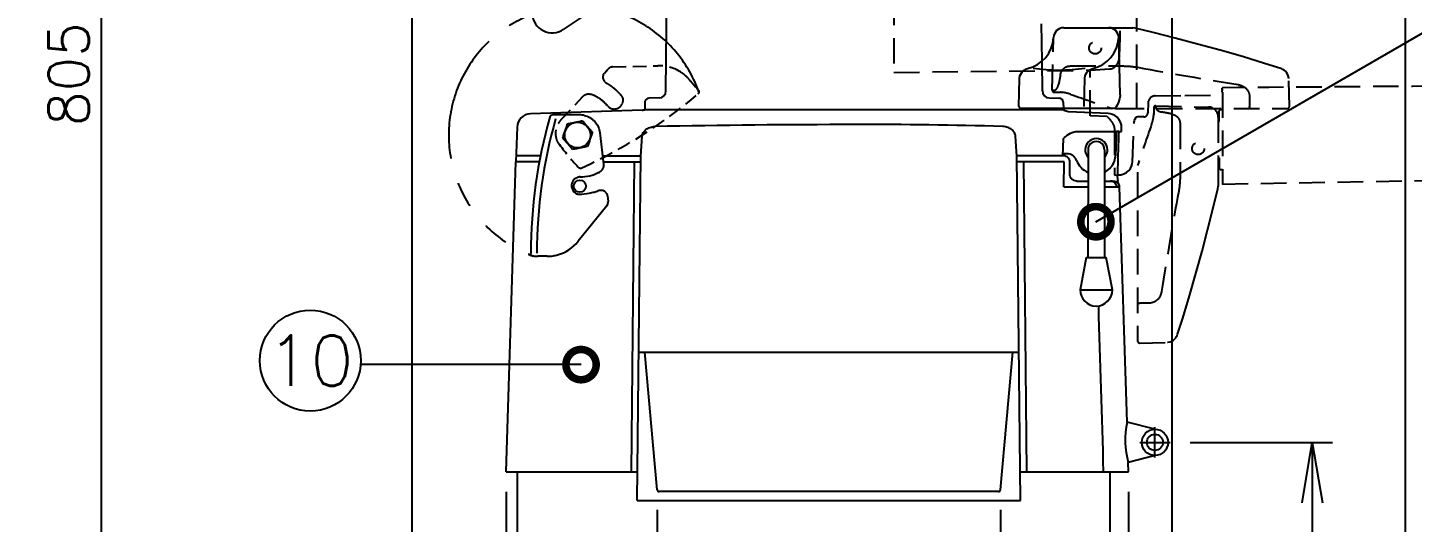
# Model space of a CAD drawing. Extents: x 230 to 4050, y 0 to 2754.
# Drawn here: x 2008 to 2695, y 989 to 1234 of the extents above; entities that cross this region are included whole.
import ezdxf
from ezdxf.enums import TextEntityAlignment as Align

# ---------------------------------------------------------------- set-up
doc = ezdxf.new("R2010")
doc.units = 0
doc.header["$LTSCALE"] = 2
for name, pattern in [('CENTER', [50.8, 31.75, -6.35, 6.35, -6.35]), ('HIDDEN', [9.525, 6.35, -3.175]), ('PHANTOM', [63.5, 31.75, -6.35, 6.35, -6.35, 6.35, -6.35])]:
    doc.linetypes.add(name, pattern=pattern)
doc.layers.get('0').update_dxf_attribs({"linetype": 'CONTINUOUS'})
doc.layers.get('DEFPOINTS').update_dxf_attribs({"linetype": 'CONTINUOUS'})
doc.layers.add('DANMEN', color=7, linetype='CONTINUOUS')
doc.layers.add('SUNPOU', color=7, linetype='CONTINUOUS')
doc.styles.get("Standard").update_dxf_attribs({"font": 'romans.shx', "bigfont": 'extfont.shx'})
doc.dimstyles.get("Standard").update_dxf_attribs({"dimscale": 10, "dimtxt": 2, "dimasz": 3, "dimexe": 1, "dimexo": 1, "dimgap": 0.6, "dimtad": 3, "dimdec": 0, "dimzin": 0, "dimdsep": 46, "dimtxsty": 'STANDARD', "dimblk1": 'OPEN', "dimblk2": 'OPEN', "dimsah": 1, "dimcen": 1.5, "dimadec": 0, "dimazin": 0, "dimtfac": 1, "dimtdec": 0, "dimtmove": 0, "dimatfit": 0, "dimldrblk": 'DOTSMALL', "dimfxl": 1, "dimtvp": 1, "dimtolj": 1, "dimtzin": 0, "dimarcsym": 0})

# ---------------------------------------------------------------- blocks, each defined once
blk = doc.blocks.new('_DotSmall')
at = {"color": 0, "linetype": 'ByBlock', "const_width": 0.5}
blk.add_lwpolyline([(-0.0625, 0, 1), (0.0625, 0, 1)], format="xyb", close=True, dxfattribs=at)
blk = doc.blocks.new('_OPEN')
at = {"color": 0, "linetype": 'ByBlock'}
for p, q in [((-1, 0.167), (0, 0)), ((0, 0), (-1, -0.167)), ((0, 0), (-1, 0))]:
    blk.add_line(p, q, dxfattribs=at)
blk = doc.blocks.new('*D10')
at = {"layer": 'DEFPOINTS', "color": 0}
for p in [(2691.25, 1588.93), (2245.45, 1014.16), (2691.25, 567.97)]:
    blk.add_point(p, dxfattribs=at)
at = {"layer": 'SUNPOU', "color": 0, "linetype": 'ByBlock', "lineweight": -2}
for p, q in [((2691.25, 1578.93), (2691.25, 557.97)), ((2245.45, 1004.16), (2245.45, 557.97)), ((2275.45, 567.97), (2661.25, 567.97))]:
    blk.add_line(p, q, dxfattribs=at)
at = {"layer": 'SUNPOU', "color": 0, "lineweight": -2, "xscale": 30, "yscale": 30, "zscale": 30, "rotation": 180}
blk.add_blockref('_OPEN', (2245.45, 567.97), dxfattribs=at)
at = {"layer": 'SUNPOU', "color": 0, "lineweight": -2, "xscale": 30, "yscale": 30, "zscale": 30}
blk.add_blockref('_OPEN', (2691.25, 567.97), dxfattribs=at)
at = {"layer": 'SUNPOU', "color": 0, "insert": (2468.39, 583.97), "char_height": 20, "attachment_point": 5}
blk.add_mtext('\\A1;446', dxfattribs=at)
blk = doc.blocks.new('*D20')
at = {"layer": 'DEFPOINTS', "color": 0}
for p in [(3043.03, 1159.31), (2245.45, 1014.16), (3043.03, 517.97)]:
    blk.add_point(p, dxfattribs=at)
at = {"layer": 'SUNPOU', "color": 0, "linetype": 'ByBlock', "lineweight": -2}
for p, q in [((3043.03, 1149.31), (3043.03, 507.97)), ((2245.45, 1004.16), (2245.45, 507.97)), ((2275.45, 517.97), (3013.03, 517.97))]:
    blk.add_line(p, q, dxfattribs=at)
at = {"layer": 'SUNPOU', "color": 0, "lineweight": -2, "xscale": 30, "yscale": 30, "zscale": 30, "rotation": 180}
blk.add_blockref('_OPEN', (2245.45, 517.97), dxfattribs=at)
at = {"layer": 'SUNPOU', "color": 0, "lineweight": -2, "xscale": 30, "yscale": 30, "zscale": 30}
blk.add_blockref('_OPEN', (3043.03, 517.97), dxfattribs=at)
at = {"layer": 'SUNPOU', "color": 0, "insert": (2644.24, 533.97), "char_height": 20, "attachment_point": 5}
blk.add_mtext('\\A1;795', dxfattribs=at)
blk = doc.blocks.new('*D24')
at = {"layer": 'DEFPOINTS', "color": 0}
for p in [(2198.66, 1438.2), (3043.03, 1159.31), (3043.03, 467.97)]:
    blk.add_point(p, dxfattribs=at)
at = {"layer": 'SUNPOU', "color": 0, "linetype": 'ByBlock', "lineweight": -2}
for p, q in [((2198.66, 1428.2), (2198.66, 457.97)), ((3043.03, 1149.31), (3043.03, 457.97)), ((2228.66, 467.97), (3013.03, 467.97))]:
    blk.add_line(p, q, dxfattribs=at)
at = {"layer": 'SUNPOU', "color": 0, "lineweight": -2, "xscale": 30, "yscale": 30, "zscale": 30, "rotation": 180}
blk.add_blockref('_OPEN', (2198.66, 467.97), dxfattribs=at)
at = {"layer": 'SUNPOU', "color": 0, "lineweight": -2, "xscale": 30, "yscale": 30, "zscale": 30}
blk.add_blockref('_OPEN', (3043.03, 467.97), dxfattribs=at)
at = {"layer": 'SUNPOU', "color": 0, "insert": (2620.85, 483.97), "char_height": 20, "attachment_point": 5}
blk.add_mtext('\\A1;845', dxfattribs=at)
blk = doc.blocks.new('*D25')
at = {"layer": 'DEFPOINTS', "color": 0}
for p in [(2575.44, 1433.65), (2245.45, 1014.16), (2575.44, 617.97)]:
    blk.add_point(p, dxfattribs=at)
at = {"layer": 'SUNPOU', "color": 0, "linetype": 'ByBlock', "lineweight": -2}
for p, q in [((2575.44, 1423.65), (2575.44, 607.97)), ((2245.45, 1004.16), (2245.45, 607.97)), ((2275.45, 617.97), (2545.44, 617.97))]:
    blk.add_line(p, q, dxfattribs=at)
at = {"layer": 'SUNPOU', "color": 0, "lineweight": -2, "xscale": 30, "yscale": 30, "zscale": 30, "rotation": 180}
blk.add_blockref('_OPEN', (2245.45, 617.97), dxfattribs=at)
at = {"layer": 'SUNPOU', "color": 0, "lineweight": -2, "xscale": 30, "yscale": 30, "zscale": 30}
blk.add_blockref('_OPEN', (2575.44, 617.97), dxfattribs=at)
at = {"layer": 'SUNPOU', "color": 0, "insert": (2399.75, 633.97), "char_height": 20, "attachment_point": 5}
blk.add_mtext('\\A1;330', dxfattribs=at)
blk = doc.blocks.new('*D30')
at = {"layer": 'DEFPOINTS', "color": 0}
for p in [(1849.13, 1613.66), (1927.36, 808.66), (2044.62, 808.66)]:
    blk.add_point(p, dxfattribs=at)
at = {"layer": 'SUNPOU', "color": 0, "linetype": 'ByBlock', "lineweight": -2}
for p, q in [((1859.13, 1613.66), (2054.62, 1613.66)), ((2044.62, 1583.66), (2044.62, 838.66)), ((1937.36, 808.66), (2054.62, 808.66))]:
    blk.add_line(p, q, dxfattribs=at)
at = {"layer": 'SUNPOU', "color": 0, "lineweight": -2, "xscale": 30, "yscale": 30, "zscale": 30}
for p, rotation in [((2044.62, 1613.66), 90), ((2044.62, 808.66), 270)]:
    blk.add_blockref('_OPEN', p, dxfattribs=dict(at, rotation=rotation))
at = {"layer": 'SUNPOU', "color": 0, "insert": (2028.62, 1211.16), "char_height": 20, "attachment_point": 5, "rotation": 90}
blk.add_mtext('\\A1;805', dxfattribs=at)
blk = doc.blocks.new('*D31')
at = {"layer": 'DEFPOINTS', "color": 0}
for p in [(2554.06, 1014.16), (2251, 826.66), (2554.06, 667.97)]:
    blk.add_point(p, dxfattribs=at)
at = {"layer": 'SUNPOU', "color": 0, "lineweight": -2}
for p, q in [((2554.06, 1004.16), (2554.06, 657.97)), ((2251, 816.66), (2251, 657.97)), ((2281, 667.97), (2524.06, 667.97))]:
    blk.add_line(p, q, dxfattribs=at)
at = {"layer": 'SUNPOU', "color": 0, "lineweight": -2, "xscale": 30, "yscale": 30, "zscale": 30, "rotation": 180}
blk.add_blockref('_OPEN', (2251, 667.97), dxfattribs=at)
at = {"layer": 'SUNPOU', "color": 0, "lineweight": -2, "xscale": 30, "yscale": 30, "zscale": 30}
blk.add_blockref('_OPEN', (2554.06, 667.97), dxfattribs=at)
at = {"layer": 'SUNPOU', "color": 0, "insert": (2402.9, 683.97), "char_height": 20, "attachment_point": 5}
blk.add_mtext('\\A1;303', dxfattribs=at)
blk = doc.blocks.new('*D33')
at = {"layer": 'DEFPOINTS', "color": 0}
for p in [(2320.37, 1005.26), (2490.53, 1005.26), (2490.53, 928.7)]:
    blk.add_point(p, dxfattribs=at)
at = {"layer": 'SUNPOU', "color": 0, "lineweight": -2}
for p, q in [((2320.37, 995.26), (2320.37, 918.7)), ((2490.53, 995.26), (2490.53, 918.7)), ((2350.37, 928.7), (2460.53, 928.7))]:
    blk.add_line(p, q, dxfattribs=at)
at = {"layer": 'SUNPOU', "color": 0, "lineweight": -2, "xscale": 30, "yscale": 30, "zscale": 30, "rotation": 180}
blk.add_blockref('_OPEN', (2320.37, 928.7), dxfattribs=at)
at = {"layer": 'SUNPOU', "color": 0, "lineweight": -2, "xscale": 30, "yscale": 30, "zscale": 30}
blk.add_blockref('_OPEN', (2490.53, 928.7), dxfattribs=at)
at = {"layer": 'SUNPOU', "color": 0, "insert": (2405.45, 944.7), "char_height": 20, "attachment_point": 5}
blk.add_mtext('\\A1;170', dxfattribs=at)
blk = doc.blocks.new('*D34')
at = {"layer": 'DEFPOINTS', "color": 0}
for p in [(2574.6, 1028.69), (2589.36, 808.66), (2645.11, 808.66)]:
    blk.add_point(p, dxfattribs=at)
at = {"layer": 'SUNPOU', "color": 0, "lineweight": -2}
for p, q in [((2584.6, 1028.69), (2655.11, 1028.69)), ((2645.11, 998.69), (2645.11, 838.66)), ((2599.36, 808.66), (2655.11, 808.66))]:
    blk.add_line(p, q, dxfattribs=at)
at = {"layer": 'SUNPOU', "color": 0, "lineweight": -2, "xscale": 30, "yscale": 30, "zscale": 30}
for p, rotation in [((2645.11, 1028.69), 90), ((2645.11, 808.66), 270)]:
    blk.add_blockref('_OPEN', p, dxfattribs=dict(at, rotation=rotation))
at = {"layer": 'SUNPOU', "color": 0, "insert": (2629.11, 918.67), "char_height": 20, "attachment_point": 5, "rotation": 90}
blk.add_mtext('\\A1;220', dxfattribs=at)

msp = doc.modelspace()

# ---------------------------------------------------------------- linework, layer by layer
at = {"color": 2}
for p, q in [((2540.23, 1411.27), (2273.81, 1233.35)), ((2324.68, 1202.82), (2325.41, 1267.81)), ((2511.16, 1217.62), (2510.95, 1236.16)), ((2521.87, 1234.16), (2544.18, 1234.16)), ((2549.92, 1200.94), (2549.17, 1229.29)), ((2320.71, 1215.32), (2320.72, 1215.32)), ((2499.66, 1195.19), (2500.02, 1209.02)), ((2531.96, 1195.19), (2532.32, 1209.02)), ((2314.3, 1197.27), (2314.21, 1193.66)), ((2321.28, 1199.36), (2316.24, 1199.21)), ((2548.42, 1195.74), (2547.94, 1194.93)), ((2549.87, 1200.36), (2549.87, 1200.36)), ((2312.83, 1193.31), (2257.49, 1191.53)), ((2270.48, 1190.92), (2268.53, 1190.92)), ((2281.38, 1190.96), (2270.48, 1190.92)), ((2281.37, 1190.96), (2276.67, 1190.94)), ((2281.38, 1190.96), (2281.37, 1190.96)), ((2281.38, 1190.96), (2281.37, 1190.96)), ((2282.03, 1190.96), (2281.42, 1190.96)), ((2314.35, 1193.66), (2521.65, 1193.66)), ((2546.45, 1194.16), (2500.66, 1194.16)), ((2521.83, 1193.5), (2521.65, 1193.66)), ((2521.78, 1194.16), (2521.8, 1193.52)), ((2543.98, 1191.62), (2524.29, 1192.51)), ((2524.29, 1192.51), (2524.3, 1192.51)), ((2250.86, 1184.87), (2250.32, 1167.75)), ((2287.98, 1182.71), (2288.2, 1182.45)), ((2291.92, 1182.14), (2293.75, 1166.61)), ((2527.96, 1182.66), (2549.22, 1182.66)), ((2549.26, 1182.66), (2548.13, 1182.66)), ((2549.22, 1182.62), (2549.23, 1182.7)), ((2549.22, 1182.66), (2550.62, 1182.66)), ((2549.23, 1182.69), (2549.23, 1182.67)), ((2550.62, 1182.66), (2550.54, 1184.97)), ((2312.25, 1170.59), (2312.89, 1180.41)), ((2498.65, 1170.59), (2498.01, 1180.41)), ((2521.55, 1179.04), (2521.26, 1170.66)), ((2547.85, 1179.28), (2547.56, 1170.66)), ((2549.01, 1179.28), (2548.67, 1170.08)), ((2245.45, 1014.16), (2250.32, 1167.75)), ((2261.93, 1167.75), (2250.32, 1167.75)), ((2262.49, 1170.66), (2250.42, 1170.66)), ((2293.28, 1170.66), (2312.26, 1170.66)), ((2293.63, 1167.75), (2312.2, 1167.75)), ((2308.97, 1167.75), (2307.48, 1014.16)), ((2310.45, 999.99), (2312.25, 1170.59)), ((2500.45, 999.99), (2498.65, 1170.59)), ((2521.95, 1170.66), (2498.84, 1170.66)), ((2522.17, 1167.75), (2499.86, 1167.75)), ((2501.93, 1167.75), (2503.42, 1014.16)), ((2523.55, 1171.66), (2521.29, 1171.66)), ((2521.95, 1155.25), (2522.17, 1167.75)), ((2524.85, 1161.71), (2524.95, 1167.61)), ((2524.95, 1167.61), (2524.96, 1167.61)), ((2533.95, 1173.68), (2533.9, 1120.26)), ((2542.15, 1173.68), (2542.1, 1120.26)), ((2548.65, 1169.72), (2548.56, 1161.43)), ((2291.66, 1162.6), (2291.66, 1162.6)), ((2524.85, 1161.72), (2524.86, 1161.72)), ((2548.56, 1161.44), (2548.56, 1161.43)), ((2291.1, 1153.38), (2290.96, 1153.33)), ((2291.18, 1153.4), (2291.1, 1153.38)), ((2292.65, 1153.53), (2292.04, 1153.53)), ((2521.95, 1155.25), (2533.9, 1155.25)), ((2528.35, 1158.16), (2533.9, 1158.16)), ((2542.1, 1158.16), (2545.11, 1158.16)), ((2544.8, 1155.25), (2549.57, 1155.25)), ((2548.77, 1158.19), (2548.77, 1158.18)), ((2548.84, 1157.13), (2548.77, 1158.18)), ((2548.77, 1158.18), (2548.77, 1158.16)), ((2548.77, 1158.18), (2548.77, 1158.16)), ((2548.77, 1158.16), (2548.77, 1158.16)), ((2553.28, 1038.69), (2549.57, 1155.25)), ((2281.55, 1151.69), (2281.52, 1151.69)), ((2287.96, 1152.46), (2287.93, 1152.45)), ((2289.14, 1152.76), (2289.12, 1152.75)), ((2295.63, 1150.88), (2295.62, 1150.88)), ((2295.63, 1150.88), (2295.96, 1148.09)), ((2295.31, 1145.85), (2281.23, 1128.34)), ((2281.23, 1128.34), (2281.22, 1128.33)), ((2259.18, 1120.89), (2261.21, 1120.89)), ((2265.14, 1120.9), (2261.11, 1120.89)), ((2261.11, 1120.89), (2261.11, 1120.89)), ((2265.19, 1120.9), (2265.14, 1120.9)), ((2265.8, 1120.9), (2265.19, 1120.9)), ((2265.8, 1120.9), (2265.19, 1120.9)), ((2265.83, 1120.9), (2265.8, 1120.9)), ((2533, 1120.26), (2530, 1104.26)), ((2533, 1120.26), (2543, 1120.26)), ((2546, 1104.26), (2543, 1120.26)), ((2530, 1104.26), (2546, 1104.26)), ((2311.24, 1073.36), (2499.66, 1073.36)), ((2320.37, 1005.26), (2314.24, 1073.36)), ((2490.53, 1005.26), (2496.66, 1073.36)), ((2567.1, 1035.25), (2553.28, 1038.69)), ((2567.19, 1022.19), (2553.91, 1018.69)), ((2554.06, 1014.16), (2553.91, 1018.69)), ((2245.45, 1014.16), (2310.7, 1014.16)), ((2251, 1014.16), (2251, 826.66)), ((2500.3, 1014.16), (2554.06, 1014.16)), ((2545, 826.66), (2545, 1014.16)), ((2489.53, 1004.34), (2321.37, 1004.34)), ((2310.45, 999.99), (2500.45, 999.99))]:
    msp.add_line(p, q, dxfattribs=at)
for points in [[(2500.02, 1209.02), (2500.03, 1209.22), (2500.21, 1210.26), (2500.57, 1211.18), (2501.07, 1211.97), (2501.66, 1212.62), (2502.29, 1213.11), (2502.91, 1213.47), (2503.46, 1213.72), (2503.97, 1213.9)], [(2532.32, 1209.02), (2532.33, 1209.22), (2532.51, 1210.26), (2532.87, 1211.18), (2533.37, 1211.97), (2533.96, 1212.62), (2534.59, 1213.11), (2535.21, 1213.47), (2535.75, 1213.72), (2536.27, 1213.9)], [(2547.94, 1194.93), (2547.21, 1194.34), (2546.45, 1194.16)], [(2549.87, 1200.36), (2549.54, 1198.87), (2549.01, 1197.21), (2548.42, 1195.74)], [(2549.92, 1200.94), (2549.9, 1200.54), (2549.87, 1200.36)], [(2524.3, 1192.51), (2523.54, 1192.61), (2522.66, 1192.93), (2521.83, 1193.5)], [(2550.54, 1184.97), (2550.46, 1185.81), (2550.02, 1187.35), (2549.29, 1188.68), (2548.35, 1189.77), (2547.27, 1190.6), (2546.13, 1191.16), (2544.99, 1191.49), (2543.98, 1191.62)], [(2548.77, 1158.19), (2548.73, 1158.74), (2548.68, 1159.48), (2548.63, 1160.23), (2548.59, 1160.97), (2548.56, 1161.44)]]:
    msp.add_lwpolyline(points, dxfattribs=at)
for centre, radius in [((2280.85, 1180.96), 6.37), ((2282, 1155.66), 3), ((2567.1, 1028.69), 6.5), ((2567.1, 1028.69), 4)]:
    msp.add_circle(centre, radius, dxfattribs=at)
for centre, radius, start, end in [((2268.26, 1241.67), 10, 123.73579, 303.73579), ((2500.04, 1230.3), 16.87, 283.492, 356.55546), ((2521.87, 1229.16), 5, 90, 178.5), ((2532.34, 1230.3), 16.87, 283.492, 356.55546), ((2544.18, 1229.16), 5, 1.5, 90), ((2519.61, 1296.34), 83.18, 261.10684, 278.89316), ((2321.18, 1202.86), 3.5, 271.65788, 359.35), ((2316.3, 1197.22), 2, 91.65788, 178.5), ((2500.66, 1195.16), 1, 178.5, 270), ((2257.76, 1184.63), 6.9, 92.23764, 178), ((2508.79, 1121.74), 251.11, 164.2665, 179.85), ((2508.79, 1121.74), 248.11, 164.2665, 179.85), ((2268.53, 1189.42), 1.5, 90.01588, 164.27669), ((2281.41, 1181.09), 9.87, 89.92392, 90.11846), ((2281.41, 1181.1), 9.86, 89.94413, 90.195), ((2282.03, 1181.01), 9.95, 77.95886, 89.98302), ((2282.03, 1181.03), 9.93, 77.96763, 89.98283), ((2312.61, 1197.83), 4.52, 272.77869, 292.72933), ((2423.66, -4469.56), 5655.73, 90.0541, 91.0591), ((2427.46, -917.23), 2103.42, 88.24771, 90.24886), ((2538.05, 1173.68), 5.55, 317.59817, 222.30652), ((2538.05, 1173.68), 4.1, 359.90469, 180), ((2521.95, 1167.66), 3, 359, 90), ((2523.55, 1166.66), 5, 20.71471, 90), ((2538.05, 1172.14), 10.5, 200.71471, 246.96038), ((2537.85, 1171.27), 9.73, 314.7279, 356.38597), ((2538.67, 1170.45), 10.01, 355.84015, 357.91375), ((2282.12, 1155.99), 4.22, 98.58808, 113.61882), ((2282.12, 1156.01), 4.2, 90.2094, 98.55515), ((2282.02, 1180.85), 20.64, 270.22004, 283.8141), ((2282.02, 1180.84), 20.63, 270.22015, 283.82341), ((2282.03, 1180.78), 20.57, 283.83725, 284.04859), ((2282.03, 1180.77), 20.56, 283.84654, 284.04948), ((2282, 1180.87), 20.66, 284.06896, 296.30162), ((2282.03, 1180.81), 20.6, 296.31607, 297.88891), ((2538.05, 1171.15), 9.5, 295.49318, 314.41401), ((2282.14, 1155.95), 4.25, 206.13362, 206.7325), ((2282.22, 1155.55), 4.16, 201.27798, 240.92653), ((2281.31, 1180.79), 29.11, 285.61429, 289.36332), ((2292.03, 1150.55), 2.98, 104.87042, 106.52459), ((2292.03, 1150.54), 2.98, 97.77465, 104.8706), ((2292.03, 1150.57), 2.96, 96.34398, 97.76836), ((2292.03, 1150.56), 2.97, 89.83788, 96.33801), ((2292.65, 1150.53), 3, 77.11144, 89.97194), ((2291.74, 1148.86), 4.86, 52.33116, 71.00568), ((2545.6, 1152.67), 5.51, 54.03275, 95.08866), ((2669.34, 1167.39), 120.92, 184.23284, 184.36882), ((2546.58, 1155.16), 3, 1.8, 41.06647), ((2281.49, 1155.92), 4.21, 252.11059, 254.43784), ((2281.49, 1155.91), 4.2, 254.43888, 258.98535), ((2281.5, 1155.94), 4.23, 258.99173, 266.65527), ((2281.49, 1155.91), 4.2, 266.65754, 269.22154), ((2281.33, 1180.6), 28.91, 270.19544, 270.36284), ((2281.33, 1180.63), 28.94, 270.43005, 271.31578), ((2281.33, 1180.68), 28.99, 271.316, 273.12428), ((2281.32, 1180.76), 29.07, 273.13423, 283.1324), ((2281.32, 1180.77), 29.08, 283.20206, 285.56139), ((2292.64, 1150.54), 2.99, 40.36298, 46.3643), ((2292.63, 1150.53), 3.01, 32.89029, 40.36263), ((2292.64, 1150.53), 3, 28.30845, 32.88184), ((2292.97, 1147.74), 3.01, 321.20854, 6.76115), ((2265.71, 1140.8), 19.9, 285.21798, 321.21756), ((2265.71, 1140.8), 19.9, 285.23002, 321.21947), ((2265.73, 1140.75), 19.84, 270.29048, 278.69688), ((2265.73, 1140.74), 19.83, 278.70564, 285.20608), ((2538, 1104.26), 8, 180, 0), ((2593.3, 1029.95), 40.96, 167.68196, 195.95628), ((2321.37, 1005.34), 1, 184.99777, 270), ((2489.53, 1005.34), 1, 270, 355.00223)]:
    msp.add_arc(centre, radius, start, end, dxfattribs=at)
for points, knots in [([(2275.92, 1186.57), (2276.53, 1186.67), (2277.77, 1186.91), (2279.62, 1187.28), (2281.46, 1187.65), (2282.67, 1187.92), (2283.27, 1188.06)], [0, 0, 0, 0, 0.249651, 0.502843, 0.755142, 1, 1, 1, 1]), ([(2283.27, 1188.06), (2283.68, 1187.58), (2285.33, 1185.71), (2286.97, 1183.84), (2288.2, 1182.45)], [0, 0, 0, 0, 0.252204, 1, 1, 1, 1]), ([(2284.1, 1190.74), (2285.11, 1190.53), (2287.06, 1189.78), (2289.5, 1187.81), (2291.23, 1185.19), (2291.79, 1183.17), (2291.92, 1182.14)], [0, 0, 0, 0, 0.249508, 0.499337, 0.74953, 1, 1, 1, 1]), ([(2273.5, 1179.47), (2273.72, 1180.04), (2274.13, 1181.22), (2274.74, 1182.99), (2275.35, 1184.78), (2275.74, 1185.97), (2275.92, 1186.57)], [0, 0, 0, 0, 0.244724, 0.496994, 0.75021, 1, 1, 1, 1]), ([(2288.2, 1182.45), (2288.02, 1181.85), (2287.63, 1180.65), (2287.02, 1178.87), (2286.42, 1177.09), (2286, 1175.92), (2285.79, 1175.35)], [0, 0, 0, 0, 0.249788, 0.503008, 0.755283, 1, 1, 1, 1]), ([(2312.89, 1180.41), (2312.92, 1181.02), (2313.34, 1182.3), (2314.77, 1183.81), (2316.78, 1184.84), (2318.32, 1185.15), (2319.12, 1185.21)], [0, 0, 0, 0, 0.215707, 0.452845, 0.716742, 1, 1, 1, 1]), ([(2498.01, 1180.41), (2497.97, 1181.02), (2497.55, 1182.3), (2496.12, 1183.81), (2494.12, 1184.84), (2492.58, 1185.15), (2491.78, 1185.21)], [0, 0, 0, 0, 0.215707, 0.452845, 0.716742, 1, 1, 1, 1]), ([(2521.55, 1179.04), (2522.46, 1179.9), (2524.25, 1181.64), (2526.72, 1182.66), (2527.96, 1182.66)], [0, 0, 0, 0, 0.502926, 1, 1, 1, 1]), ([(2547.75, 1182.66), (2547.8, 1182.66), (2547.82, 1182.44), (2547.84, 1182.32), (2547.85, 1182.21)], [0, 0, 0, 0, 0.27312, 1, 1, 1, 1]), ([(2547.85, 1182.21), (2547.86, 1182.03), (2547.9, 1181.06), (2547.88, 1180.08), (2547.85, 1179.28)], [0, 0, 0, 0, 0.182348, 1, 1, 1, 1]), ([(2549.22, 1182.66), (2549.2, 1182.46), (2549.09, 1181.33), (2549.04, 1180.21), (2549.01, 1179.28)], [0, 0, 0, 0, 0.180253, 1, 1, 1, 1]), ([(2549.23, 1182.67), (2549.22, 1182.67), (2549.22, 1182.67), (2549.22, 1182.66), (2549.22, 1182.66)], [0, 0, 0, 0, 0.698521, 1, 1, 1, 1]), ([(2549.27, 1182.67), (2549.27, 1182.66), (2549.27, 1182.66), (2549.27, 1182.66), (2549.26, 1182.66)], [0, 0, 0, 0, 0.684065, 1, 1, 1, 1]), ([(2278.44, 1173.86), (2278.04, 1174.32), (2276.39, 1176.19), (2274.75, 1178.06), (2273.5, 1179.47)], [0, 0, 0, 0, 0.242273, 1, 1, 1, 1]), ([(2285.79, 1175.35), (2285.19, 1175.21), (2283.98, 1174.95), (2282.14, 1174.57), (2280.29, 1174.2), (2279.05, 1173.97), (2278.44, 1173.86)], [0, 0, 0, 0, 0.244858, 0.497157, 0.750349, 1, 1, 1, 1]), ([(2499.86, 1167.75), (2499.59, 1167.76), (2499.2, 1167.76), (2498.8, 1167.76), (2498.68, 1167.77)], [0, 0, 0, 0, 0.2938164, 0.4350197, 0.4350197, 0.4350197, 0.4350197]), ([(2293.75, 1166.61), (2293.85, 1165.83), (2293.55, 1164.16), (2292.35, 1162.97), (2291.66, 1162.6)], [0, 0, 0, 0, 0.500557, 1, 1, 1, 1]), ([(2528.33, 1158.16), (2527.87, 1158.16), (2526.95, 1158.35), (2525.78, 1159.14), (2525.01, 1160.33), (2524.84, 1161.26), (2524.85, 1161.71)], [0, 0, 0, 0, 0.250115, 0.500165, 0.750118, 1, 1, 1, 1]), ([(2280.45, 1159.87), (2279.93, 1159.64), (2278.96, 1158.97), (2278.04, 1157.47), (2277.78, 1155.74), (2278.07, 1154.59), (2278.32, 1154.08)], [0, 0, 0, 0, 0.249512, 0.499485, 0.749767, 1, 1, 1, 1]), ([(2528.33, 1158.16), (2528.34, 1158.16), (2528.34, 1158.16), (2528.34, 1158.16), (2528.35, 1158.16)], [0, 0, 0, 0, 0.515487, 1, 1, 1, 1]), ([(2542.1, 1155.28), (2542.23, 1155.28), (2542.66, 1155.28), (2543.32, 1155.28), (2544.01, 1155.28), (2544.48, 1155.27), (2544.72, 1155.26), (2544.8, 1155.25)], [0.6300559, 0.6300559, 0.6300559, 0.6300559, 0.6832655, 0.8065088, 0.9021673, 0.96732, 1, 1, 1, 1]), ([(2545.11, 1158.16), (2545.49, 1158.16), (2546.27, 1158.01), (2547.25, 1157.37), (2547.93, 1156.41), (2548.1, 1155.64), (2548.12, 1155.25)], [0, 0, 0, 0, 0.249866, 0.4999, 0.749992, 1, 1, 1, 1]), ([(2259.18, 1120.89), (2258.98, 1120.89), (2258.59, 1120.97), (2258.09, 1121.3), (2257.76, 1121.8), (2257.68, 1122.2), (2257.68, 1122.4)], [0, 0, 0, 0, 0.249987, 0.499983, 0.749962, 1, 1, 1, 1])]:
    msp.add_open_spline(points, degree=3, knots=knots, dxfattribs=at)
for points in [[(2295.28, 1151.95), (2295.46, 1151.62), (2295.57, 1151.25), (2295.62, 1150.88)], [(2541.68, 1014.16), (2540.87, 1042.08), (2540.05, 1068.38), (2539.23, 1096.36)]]:
    msp.add_open_spline(points, degree=3, dxfattribs=at)
at = {"layer": 'DANMEN', "color": 4, "linetype": 'HIDDEN'}
for p, q in [((2437.73, 1400.5), (2437.73, 1212.05)), ((2558.03, 1397.37), (2558.03, 1190.07)), ((2516.19, 1203.18), (2516.88, 1229.29)), ((2544.18, 1234.16), (2556.13, 1234.16)), ((2557.33, 1234.01), (2556.13, 1234.16)), ((2525.09, 1215.19), (2551.51, 1215.19)), ((2437.73, 1212.05), (2534.96, 1213.08)), ((2534.96, 1213.08), (2544.78, 1213.71)), ((2535.03, 1190.47), (2535.03, 1212.88)), ((2629.47, 1213.9), (2629.47, 1213.9)), ((2633.79, 1195.19), (2633.43, 1209.02)), ((2516.19, 1203.18), (2517.26, 1203.18)), ((2517.19, 1202.16), (2520.62, 1202.16)), ((2600.53, 1202.22), (2600.53, 1156.52)), ((2529.65, 1199.59), (2529.67, 1199.59)), ((2548.42, 1195.74), (2548.42, 1195.74)), ((2563.73, 1197), (2563.58, 1191.96)), ((2566.53, 1194.53), (2566.53, 1191.11)), ((2567.19, 1200.4), (2581.99, 1200.57)), ((2567.55, 1195.53), (2567.55, 1194.47)), ((2567.55, 1195.53), (2593.66, 1194.85)), ((2581.99, 1200.57), (2600.53, 1200.78)), ((2614, 1200.1), (2614.06, 1195.19)), ((2543.41, 1190.18), (2535.03, 1190.47)), ((2549.07, 1194.16), (2632.79, 1194.16)), ((2556.88, 1187.43), (2556.98, 1188.18)), ((2556.98, 1188.18), (2557.3, 1189.06)), ((2557.3, 1189.06), (2557.87, 1189.9)), ((2557.87, 1189.9), (2558.03, 1190.07)), ((2558.53, 1189.94), (2557.89, 1189.92)), ((2561.64, 1190.02), (2558.53, 1189.94)), ((2598.53, 1189.85), (2598.53, 1167.55)), ((2598.53, 1187.18), (2599.03, 1187.68)), ((2599.03, 1192.93), (2599.53, 1193.43)), ((2599.03, 1187.68), (2599.03, 1192.93)), ((2600.53, 1193.43), (2599.53, 1193.43)), ((2547.03, 1183.77), (2547.03, 1162.5)), ((2555.99, 1167.74), (2556.88, 1187.43)), ((2556.88, 1187.43), (2556.88, 1187.43)), ((2563.96, 1182.07), (2563.96, 1182.05)), ((2579.56, 1186.64), (2579.56, 1160.21)), ((2555.86, 1166.73), (2555.99, 1167.74)), ((2599.03, 1169.68), (2598.53, 1170.18)), ((2598.53, 1167.55), (2598.53, 1155.59)), ((2599.03, 1169.68), (2599.03, 1164.43)), ((2547.03, 1162.5), (2547.03, 1161.11)), ((2547.03, 1161.11), (2549.34, 1161.19)), ((2549.34, 1161.19), (2550.18, 1161.27)), ((2550.18, 1161.27), (2551.72, 1161.7)), ((2551.72, 1161.7), (2553.05, 1162.43)), ((2553.05, 1162.43), (2554.14, 1163.38)), ((2554.14, 1163.38), (2554.97, 1164.46)), ((2554.97, 1164.46), (2555.53, 1165.6)), ((2555.53, 1165.6), (2555.86, 1166.73)), ((2558.53, 1162.65), (2558.53, 1078.94)), ((2599.03, 1164.43), (2599.53, 1163.93)), ((2599.53, 1163.93), (2600.53, 1163.93)), ((2596.18, 1145.54), (2598.38, 1154.39)), ((2598.38, 1154.39), (2598.53, 1155.59)), ((2727.54, 1158.71), (2600.53, 1156.52)), ((2593.38, 1134.54), (2596.18, 1145.54)), ((2590.45, 1123.43), (2593.38, 1134.54)), ((2587.4, 1112.3), (2590.45, 1123.43)), ((2584.22, 1101.24), (2587.4, 1112.3)), ((2580.88, 1090.32), (2584.22, 1101.24)), ((2564.47, 1097.72), (2559.56, 1097.66)), ((2578.27, 1082.25), (2580.88, 1090.32)), ((2559.56, 1077.94), (2573.39, 1078.3)), ((2573.39, 1078.3), (2573.59, 1078.31)), ((2573.59, 1078.31), (2574.62, 1078.49)), ((2574.62, 1078.49), (2575.55, 1078.85)), ((2575.55, 1078.85), (2576.34, 1079.35)), ((2576.34, 1079.35), (2576.99, 1079.94)), ((2576.99, 1079.94), (2577.48, 1080.57)), ((2577.48, 1080.57), (2577.84, 1081.18)), ((2577.84, 1081.18), (2578.08, 1081.73)), ((2578.08, 1081.73), (2578.27, 1082.25)), ((2578.27, 1082.25), (2578.27, 1082.25))]:
    msp.add_line(p, q, dxfattribs=at)
at = {"layer": 'DANMEN', "color": 4, "linetype": 'HIDDEN', "ltscale": 0.53}
for p, q in [((2298.24, 1214.71), (2320.71, 1215.32)), ((2294.21, 1211.7), (2296.12, 1213.75)), ((2294.21, 1211.7), (2294.21, 1211.69)), ((2336.34, 1208.41), (2336.36, 1208.38)), ((2336.36, 1208.38), (2336.76, 1207.92)), ((2336.36, 1208.38), (2336.76, 1207.92)), ((2294.11, 1207.72), (2294.51, 1207.25)), ((2295.16, 1206.68), (2295.23, 1206.63)), ((2295.23, 1206.63), (2295.36, 1206.55)), ((2296.97, 1205.54), (2296.99, 1205.52)), ((2297.97, 1204.83), (2297.99, 1204.81)), ((2336.76, 1207.92), (2336.79, 1207.88)), ((2336.79, 1207.88), (2339.41, 1204.82)), ((2340.66, 1203.34), (2339.34, 1204.89)), ((2339.41, 1204.82), (2339.41, 1204.82)), ((2272.79, 1188.62), (2283.43, 1200.08)), ((2287.84, 1201.09), (2287.84, 1201.08)), ((2302.7, 1200.45), (2302.72, 1200.42))]:
    msp.add_line(p, q, dxfattribs=at)
at = {"layer": 'DANMEN', "color": 1, "linetype": 'CENTER'}
for p, q in [((2567.1, 1021.19), (2567.1, 1036.19)), ((2559.6, 1028.69), (2574.6, 1028.69))]:
    msp.add_line(p, q, dxfattribs=at)
at = {"layer": 'DANMEN', "color": 4, "linetype": 'HIDDEN'}
for points in [[(2629.47, 1213.9), (2621.4, 1216.51), (2610.49, 1219.85), (2599.42, 1223.03), (2588.29, 1226.08), (2577.18, 1229.01), (2566.18, 1231.81), (2557.33, 1234.01)], [(2633.43, 1209.02), (2633.42, 1209.22), (2633.24, 1210.26), (2632.87, 1211.18), (2632.37, 1211.97), (2631.78, 1212.62), (2631.16, 1213.11), (2630.54, 1213.47), (2629.99, 1213.72), (2629.47, 1213.9)]]:
    msp.add_lwpolyline(points, dxfattribs=at)
for centre in [(2537.47, 1224.16), (2588.53, 1174.26)]:
    msp.add_circle(centre, 3, dxfattribs=at)
at = {"layer": 'DANMEN', "color": 4, "linetype": 'PHANTOM'}
for centre, radius, start, end in [((2534.5, 1170.27), 508.62, 358.21191, 88.18769), ((2280.85, 1180.96), 63.86, 19.58725, 250.15984)]:
    msp.add_arc(centre, radius, start, end, dxfattribs=at)
at = {"layer": 'DANMEN', "color": 4, "linetype": 'HIDDEN'}
for centre, radius, start, end in [((447.14, 1284.27), 2103.42, 358.24771, 0.24886), ((2825.92, 1149.05), 311.85, 168.58993, 169.44916), ((2525, 1210.69), 4.51, 131.58866, 133.93633), ((2952.19, 3359.43), 2180.72, 259.59915, 260.92784), ((2517.19, 1203.16), 1, 178.5, 270), ((2520.09, 1190.64), 11.52, 87.48707, 89.97846), ((2518.74, 1183.23), 19.08, 69.59409, 69.7234), ((2909.38, 2292.89), 1157.34, 250.62263, 251.68865), ((2567.23, 1196.9), 3.5, 90.65, 178.34212), ((2567.53, 1194.53), 1, 88.5, 180), ((2593.53, 1189.85), 5, 0, 88.5), ((2632.79, 1195.16), 1, 270, 1.5), ((2549.07, 1214.68), 20.52, 264.16156, 270.00228), ((2561.59, 1192.02), 2, 271.5, 358.34212), ((2555.01, 1191.64), 11.52, 357.48707, 359.97846), ((2513.42, 885.8), 311.85, 78.58993, 79.44916), ((2575.06, 1186.73), 4.51, 41.58866, 43.93633), ((3657.26, 802.34), 1157.34, 160.62263, 161.68865), ((2547.6, 1192.99), 19.08, 339.59409, 339.7234), ((4723.8, 759.53), 2180.72, 169.59915, 170.92784), ((2559.53, 1078.94), 1, 180, 271.5)]:
    msp.add_arc(centre, radius, start, end, dxfattribs=at)
at = {"layer": 'DANMEN', "color": 4, "linetype": 'HIDDEN', "ltscale": 0.53}
for centre, radius, start, end in [((2321.26, 1195.43), 19.9, 55.57836, 91.57794), ((2296.4, 1209.65), 2.99, 170.72336, 176.72468), ((2296.4, 1209.65), 2.99, 176.73506, 183.4877), ((2296.39, 1209.65), 2.98, 183.4888, 190.27929), ((2296.41, 1209.64), 3.01, 163.25068, 170.72301), ((2296.39, 1209.65), 2.99, 190.28866, 196.583), ((2296.41, 1209.64), 3, 158.66884, 163.24223), ((2296.38, 1209.64), 2.98, 196.586, 203.86383), ((2296.38, 1209.65), 2.98, 203.87091, 206.98975), ((2296.38, 1209.65), 2.97, 206.47295, 207.45937), ((2296.39, 1209.65), 2.98, 206.98953, 209.90419), ((2296.4, 1209.66), 3, 207.47183, 220.33232), ((2296.38, 1209.64), 2.98, 209.9156, 220.34881), ((2298.32, 1211.71), 3.01, 91.56893, 137.12153), ((2321.29, 1195.49), 19.83, 49.06603, 55.56647), ((2321.28, 1195.48), 19.84, 40.65086, 49.05727), ((2296.78, 1209.17), 2.97, 220.19826, 226.69839), ((2296.77, 1209.16), 2.96, 226.70436, 228.12874), ((2296.79, 1209.18), 2.98, 228.13504, 235.23099), ((2296.79, 1209.17), 2.98, 235.23081, 236.88498), ((2280.68, 1181.42), 29.11, 55.97468, 59.7237), ((2280.7, 1181.44), 29.08, 53.56245, 55.92178), ((2280.7, 1181.45), 29.07, 43.49462, 53.49278), ((2280.75, 1181.5), 28.99, 41.67639, 43.48466), ((2178.37, 1393), 251.11, 294.62688, 310.21039), ((2280.2, 1181.95), 20.6, 66.67646, 68.2493), ((2280.18, 1181.9), 20.66, 54.42934, 66.662), ((2280.23, 1181.98), 20.57, 54.19763, 54.40898), ((2280.24, 1181.99), 20.56, 54.20692, 54.40986), ((2280.17, 1181.92), 20.64, 40.58042, 54.17449), ((2280.18, 1181.93), 20.63, 40.58054, 54.1838), ((2299.05, 1198.08), 4.2, 220.56979, 228.91553), ((2299.05, 1198.1), 4.22, 228.94847, 243.97921), ((2280.79, 1181.54), 28.94, 40.79044, 41.67617), ((2280.81, 1181.56), 28.91, 40.55582, 40.72322), ((2299.52, 1197.67), 4.2, 37.01793, 39.58193), ((2299.5, 1197.65), 4.23, 29.35212, 37.01565), ((2299.07, 1198.13), 4.25, 336.494, 337.09288), ((2299.33, 1198.46), 4.16, 331.63837, 11.28691), ((2299.52, 1197.67), 4.2, 24.79927, 29.34574), ((2299.51, 1197.66), 4.21, 22.47098, 24.79823), ((2354.65, 1236.16), 102.16, 215.31853, 224.0633), ((2282.38, 1166.09), 1.5, 220.37626, 294.63708)]:
    msp.add_arc(centre, radius, start, end, dxfattribs=at)
at = {"layer": 'DANMEN', "color": 4, "linetype": 'HIDDEN'}
for points, knots in [([(2522, 1214.06), (2522.41, 1214.43), (2523.4, 1215.01), (2524.52, 1215.19), (2525.09, 1215.19)], [0, 0, 0, 0, 0.493482, 1, 1, 1, 1]), ([(2544.78, 1213.71), (2545.39, 1213.75), (2546.67, 1214.17), (2548.18, 1215.6), (2549.21, 1217.6), (2549.52, 1219.15), (2549.58, 1219.95)], [0, 0, 0, 0, 0.215707, 0.452845, 0.716742, 1, 1, 1, 1]), ([(2551.51, 1215.19), (2552.09, 1215.19), (2554.43, 1215.13), (2556.77, 1214.86), (2558.5, 1214.54)], [0, 0, 0, 0, 0.248395, 1, 1, 1, 1]), ([(2520.24, 1210.74), (2520.3, 1211.05), (2520.61, 1212.22), (2521.23, 1213.32), (2521.86, 1213.94)], [0, 0, 0, 0, 0.266592, 1, 1, 1, 1]), ([(2517.26, 1203.18), (2517.72, 1203.18), (2518.78, 1204.19), (2519.2, 1205.36), (2519.35, 1206.15)], [0, 0, 0, 0, 0.3647, 1, 1, 1, 1]), ([(2525.35, 1201.13), (2524.92, 1201.29), (2523.37, 1201.8), (2521.75, 1202.1), (2520.59, 1202.15)], [0, 0, 0, 0, 0.284648, 1, 1, 1, 1]), ([(2600.52, 1204.32), (2600.5, 1204.34), (2600.47, 1204.38), (2600.51, 1204.42), (2600.53, 1204.43)], [0, 0, 0, 0, 0.493251, 1, 1, 1, 1]), ([(2600.53, 1202.22), (2600.49, 1202.38), (2600.51, 1202.71), (2600.54, 1203.16), (2600.52, 1203.56), (2600.54, 1203.81), (2600.52, 1203.93)], [0, 0, 0, 0, 0.294275, 0.562334, 0.798434, 1, 1, 1, 1]), ([(2600.52, 1203.93), (2600.52, 1204), (2600.51, 1204.13), (2600.54, 1204.27), (2600.52, 1204.32)], [0, 0, 0, 0, 0.54857, 1, 1, 1, 1]), ([(2608.34, 1205.99), (2609.76, 1205.77), (2611.88, 1204.77), (2613.64, 1202.36), (2614, 1200.86), (2614, 1200.1)], [0, 0, 0, 0, 0.489833, 0.742304, 1, 1, 1, 1]), ([(2567.55, 1194.47), (2567.55, 1194.01), (2568.56, 1192.94), (2569.73, 1192.52), (2570.52, 1192.38)], [0, 0, 0, 0, 0.3647, 1, 1, 1, 1]), ([(2614.44, 1194.16), (2614.3, 1194.16), (2614.08, 1194.6), (2614.06, 1194.94), (2614.06, 1195.19)], [0, 0, 0, 0, 0.35534, 1, 1, 1, 1]), ([(2543.41, 1190.18), (2544.27, 1189.26), (2546.01, 1187.48), (2547.03, 1185.01), (2547.03, 1183.77)], [0, 0, 0, 0, 0.502926, 1, 1, 1, 1]), ([(2565.5, 1186.38), (2565.66, 1186.81), (2566.17, 1188.35), (2566.47, 1189.97), (2566.52, 1191.13)], [0, 0, 0, 0, 0.284648, 1, 1, 1, 1]), ([(2575.11, 1191.49), (2575.42, 1191.42), (2576.59, 1191.12), (2577.69, 1190.5), (2578.31, 1189.86)], [0, 0, 0, 0, 0.266592, 1, 1, 1, 1]), ([(2578.43, 1189.72), (2578.8, 1189.31), (2579.38, 1188.33), (2579.56, 1187.2), (2579.56, 1186.64)], [0, 0, 0, 0, 0.493482, 1, 1, 1, 1]), ([(2579.56, 1160.21), (2579.56, 1159.63), (2579.5, 1157.29), (2579.23, 1154.95), (2578.91, 1153.22)], [0, 0, 0, 0, 0.248395, 1, 1, 1, 1]), ([(2570.36, 1103.38), (2570.14, 1101.97), (2569.13, 1099.84), (2566.73, 1098.09), (2565.23, 1097.73), (2564.47, 1097.72)], [0, 0, 0, 0, 0.489833, 0.742304, 1, 1, 1, 1]), ([(2558.53, 1097.29), (2558.53, 1097.42), (2558.97, 1097.65), (2559.31, 1097.66), (2559.56, 1097.66)], [0, 0, 0, 0, 0.35534, 1, 1, 1, 1])]:
    msp.add_open_spline(points, degree=3, knots=knots, dxfattribs=at)
at = {"layer": 'DANMEN', "color": 4, "linetype": 'HIDDEN', "ltscale": 0.53}
msp.add_open_spline([(2293.61, 1210.74), (2293.75, 1211.09), (2293.95, 1211.41), (2294.21, 1211.69)], degree=3, dxfattribs=at)
for points, knots in [([(2283.43, 1200.08), (2283.97, 1200.66), (2285.43, 1201.51), (2287.11, 1201.37), (2287.84, 1201.08)], [0, 0, 0, 0, 0.500557, 1, 1, 1, 1]), ([(2340.66, 1203.34), (2340.79, 1203.2), (2340.98, 1202.84), (2341.05, 1202.25), (2340.88, 1201.67), (2340.63, 1201.35), (2340.48, 1201.23)], [0, 0, 0, 0, 0.249987, 0.499983, 0.749962, 1, 1, 1, 1]), ([(2297.18, 1194.31), (2297.69, 1194.06), (2298.83, 1193.76), (2300.57, 1194.03), (2302.07, 1194.95), (2302.74, 1195.92), (2302.97, 1196.44)], [0, 0, 0, 0, 0.249512, 0.499485, 0.749767, 1, 1, 1, 1]), ([(2271.29, 1177.1), (2270.81, 1178), (2270.11, 1179.98), (2270.03, 1183.12), (2270.91, 1186.13), (2272.09, 1187.87), (2272.79, 1188.62)], [0, 0, 0, 0, 0.249508, 0.499337, 0.74953, 1, 1, 1, 1])]:
    msp.add_open_spline(points, degree=3, knots=knots, dxfattribs=at)
at = {"layer": 'DANMEN', "color": 4, "linetype": 'HIDDEN'}
msp.add_open_spline([(2726.03, 1205.32), (2684.7, 1205.02), (2641.36, 1204.72), (2600.53, 1204.43)], degree=3, dxfattribs=at)
at = {"layer": 'DEFPOINTS', "color": 5}
for p, q in [((2511.32, 1202.82), (2511.16, 1217.62)), ((2514.72, 1199.36), (2519.76, 1199.21)), ((2521.7, 1197.27), (2521.78, 1194.16))]:
    msp.add_line(p, q, dxfattribs=at)
for centre, radius, start, end in [((2514.82, 1202.86), 3.5, 180.65, 268.34212), ((2519.7, 1197.22), 2, 1.5, 88.34212)]:
    msp.add_arc(centre, radius, start, end, dxfattribs=at)
at = {"layer": 'SUNPOU'}
msp.add_circle((2148.37, 1069.23), 25, dxfattribs=at)

# ---------------------------------------------------------------- texts
msp.add_text('10', height=25, dxfattribs=at).set_placement((2148.37, 1069.23), align=Align.MIDDLE)

# ---------------------------------------------------------------- dimensions: what is measured, and where the dimension line sits
dim = msp.add_linear_dim(base=(2044.62, 808.66), p1=(1849.13, 1613.66), p2=(1927.36, 808.66), angle=90, dimstyle='STANDARD', override={"dimarcsym": 1}, dxfattribs=at)
dim.commit()
dim.dimension.update_dxf_attribs({"geometry": '*D30', "text_midpoint": (2028.62, 1211.16)})
for base, p1, p2, picture, middle in [((2691.25, 567.97), (2245.45, 1014.16), (2691.25, 1588.93), '*D10', (2468.39, 567.97)), ((2575.44, 617.97), (2245.45, 1014.16), (2575.44, 1433.65), '*D25', (2399.75, 617.97)), ((2554.06, 667.97), (2251, 826.66), (2554.06, 1014.16), '*D31', (2402.9, 667.97))]:
    dim = msp.add_linear_dim(base=base, p1=p1, p2=p2, dimstyle='STANDARD', override={"dimtmove": 0, "dimarcsym": 1}, dxfattribs=at)
    dim.commit()
    dim.dimension.update_dxf_attribs({"geometry": picture, "text_midpoint": middle, "dimtype": 160})
for base, p1, text, picture, middle in [((3043.03, 467.97), (2198.66, 1438.2), '845', '*D24', (2620.85, 483.97)), ((3043.03, 517.97), (2245.45, 1014.16), '795', '*D20', (2644.24, 533.97))]:
    dim = msp.add_linear_dim(base=base, p1=p1, p2=(3043.03, 1159.31), text=text, dimstyle='STANDARD', override={"dimarcsym": 1}, dxfattribs=at)
    dim.commit()
    dim.dimension.update_dxf_attribs({"geometry": picture, "text_midpoint": middle})
dim = msp.add_linear_dim(base=(2645.11, 808.66), p1=(2574.6, 1028.69), p2=(2589.36, 808.66), angle=90, dimstyle='STANDARD', dxfattribs=at)
dim.commit()
dim.dimension.update_dxf_attribs({"geometry": '*D34', "text_midpoint": (2629.11, 918.67)})
dim = msp.add_linear_dim(base=(2490.53, 928.7), p1=(2320.37, 1005.26), p2=(2490.53, 1005.26), dimstyle='STANDARD', dxfattribs=at)
dim.commit()
dim.dimension.update_dxf_attribs({"geometry": '*D33', "text_midpoint": (2405.45, 944.7)})

# ---------------------------------------------------------------- leaders
for points in [[(2537.85, 1138.02), (2927.59, 1363.23)], [(2282.6, 1067.23), (2173.37, 1067.23)]]:
    msp.add_leader(points, dimstyle='STANDARD', dxfattribs=at)

doc.saveas('drawing.dxf')
